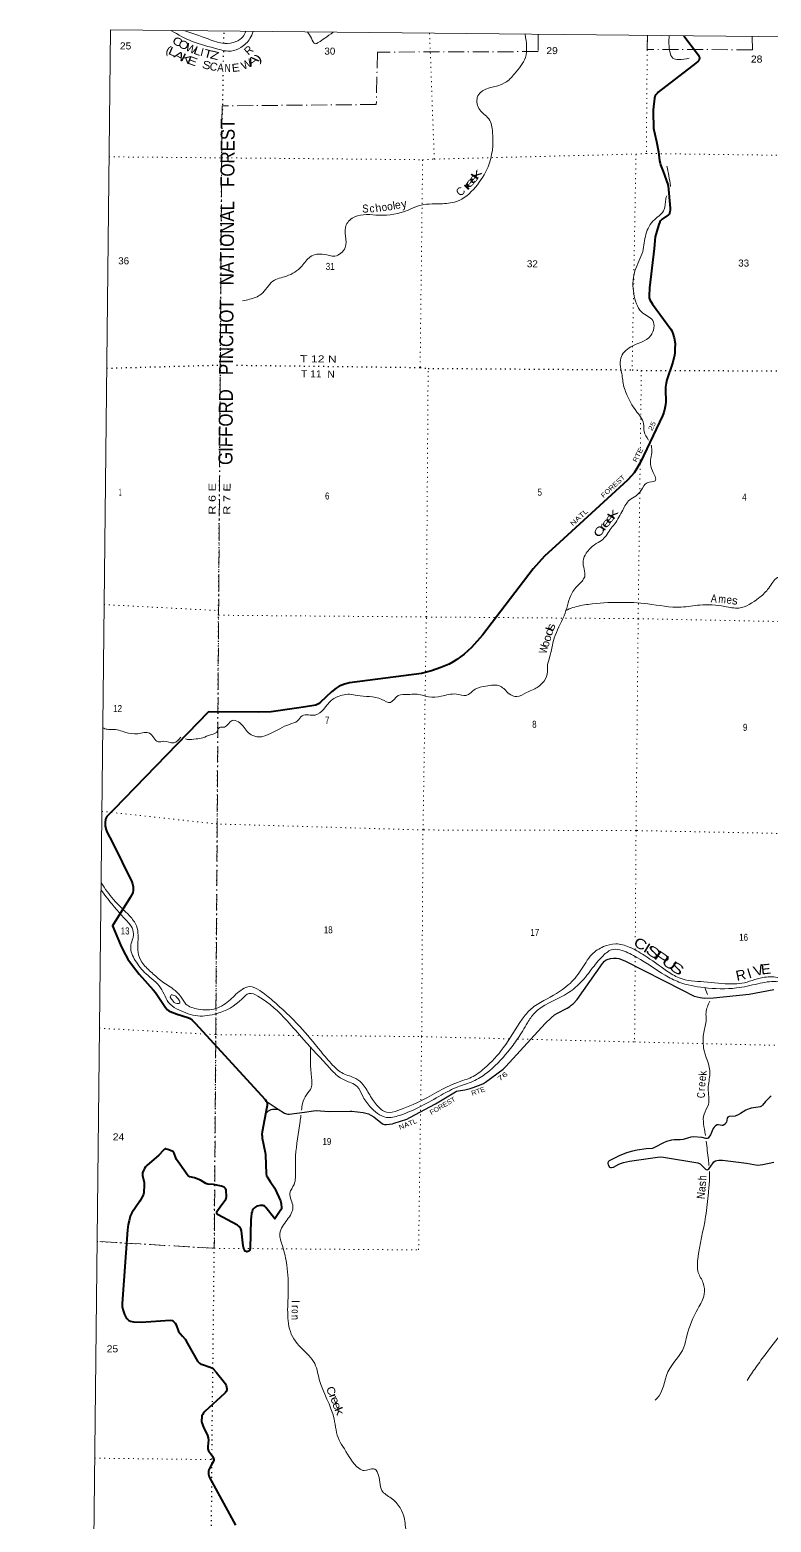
# Model space of a CAD drawing. Header units: feet. Extents: x -254670 to 6, y -549186 to -364975.
# Drawn here: x -254670 to -236141, y -402279 to -364975 of the extents above; entities that cross this region are included whole.
import ezdxf
from ezdxf.enums import TextEntityAlignment as Align

# ---------------------------------------------------------------- set-up
doc = ezdxf.new("R2010")
doc.units = ezdxf.units.FT
doc.header["$LTSCALE"] = 80
doc.linetypes.add('DOT_DASHED', pattern=[7.7, 5, -1.2, 0.3, -1.2])
doc.linetypes.add('DOTTED', pattern=[1.5, 0.3, -1.2])
for name, color, linetype, lineweight in [('26', 7, 'Continuous', 40), ('29', 7, 'Continuous', 25), ('39', 7, 'Continuous', 13), ('4', 7, 'Continuous', 13), ('44', 7, 'DOT_DASHED', 13), ('6', 7, 'DOTTED', 25), ('7', 7, 'DOTTED', 13)]:
    doc.layers.add(name, color=color, linetype=linetype, lineweight=lineweight)
for name, color, linetype in [('27', 7, 'Continuous'), ('30', 7, 'Continuous'), ('41', 7, 'Continuous')]:
    doc.layers.add(name, color=color, linetype=linetype)

msp = doc.modelspace()

# ---------------------------------------------------------------- linework, layer by layer
at = {"layer": '26'}
msp.add_line((-250204.09, -382026.64), (-252572.86, -384464.3), dxfattribs=at)
for points in [[(-238321.38, -365128.37), (-237980.3, -365572.34), (-237962.59, -365600.72), (-237946.21, -365633.97), (-237940.02, -365648.62), (-237937.79, -365659.29), (-237936.05, -365669.46), (-237935.56, -365679.89), (-237936.29, -365693.53), (-237938.53, -365710.16), (-237941.51, -365721.58), (-237943.49, -365728.03), (-237947.46, -365736.47), (-237953.41, -365744.41), (-237957.88, -365749.37), (-237968.04, -365759.04), (-238026.88, -365810.75), (-238961.86, -366535.79), (-238994.07, -366565.82), (-239023.83, -366601.56), (-239039.7, -366624.39), (-239049.62, -366644.24), (-239061.1, -366680.77), (-239092.64, -366977.75), (-239093.76, -367027.9), (-239078.7, -367430.36), (-239072.93, -367471.61), (-239008.28, -367765.36), (-238956.67, -368027.64), (-238931.56, -368250.34), (-238919.51, -368309.77), (-238908.75, -368348.61), (-238840.66, -368512.24), (-238727.8, -368837.95), (-238721.76, -368857.34), (-238718.78, -368877.19), (-238666.17, -369436.16), (-238664.72, -369476.25), (-238671.66, -369525.88), (-238680.59, -369559.63), (-238683.57, -369569.55), (-238690.51, -369584.44), (-238709.44, -369602.25), (-238864.12, -369708.52), (-238897.06, -369737.6), (-238909.75, -369752.2), (-238924.63, -369777.02), (-238959.72, -369863.13), (-239037.29, -370145.21), (-239066.85, -370444.24), (-239181.16, -371421.27), (-239192.96, -371628.14), (-239188.52, -371676.93), (-239172.64, -371726.56), (-239110.15, -371834.69), (-238652.43, -372456.11), (-238626.03, -372499.82), (-238600.24, -372563.35), (-238565.85, -372676.8), (-238542.7, -372819.45), (-238544.75, -372956.64), (-238548.65, -373047.76), (-238556.59, -373109.3), (-238598.9, -373279.35), (-238747.79, -373720.98), (-238767.89, -373803.16), (-238779.27, -373903.36), (-238779.8, -373967.94), (-238773.93, -374275.39), (-238779.8, -374347.12), (-238796.93, -374433.8), (-238823.44, -374541.68), (-238854.75, -374625.77), (-239409.07, -375781.86), (-239495.05, -375940.31), (-239564.78, -376044.44), (-239633.94, -376122.96), (-239731.18, -376230.43), (-241429.95, -377786.14), (-241804.61, -378135.25), (-242090.04, -378447.77), (-243355.98, -380109.77), (-243627.22, -380416.51), (-243810.39, -380579.89), (-243996.9, -380714.89), (-244092.13, -380774.45), (-244187.37, -380830.04), (-244397.68, -380917.39), (-244627.83, -381000.77), (-244878.76, -381061.48), (-246682.5, -381300.46), (-246808.33, -381328.35), (-246937.59, -381382.32), (-247010.7, -381427.62), (-247127.27, -381519.64), (-247405.76, -381782.02), (-247459.1, -381824.67), (-247521.79, -381854.32), (-247782.3, -381901.91), (-248006.39, -381934.04)], [(-248006.39, -381934.04), (-248641.97, -382025.18), (-248952.09, -382033.67), (-250204.09, -382026.64)], [(-252572.86, -384464.3), (-252743.02, -384639.41), (-252761.53, -384668.61), (-252777.41, -384708.31), (-252790.17, -384797.39), (-252789.31, -384841.33), (-252785.34, -384883.02), (-252761.07, -384968.8), (-252741.69, -385021.99), (-252604.27, -385291.74)], [(-252604.27, -385291.74), (-252121.66, -386269.75), (-252103.27, -386323.61), (-252087.94, -386394.82), (-252085.92, -386476.72), (-252099.84, -386551.66), (-252159.76, -386664.37), (-252607.41, -387376.07), (-252403.65, -387843.32)], [(-252403.65, -387843.32), (-252338.79, -387992.07), (-252217.82, -388203.33), (-252105.81, -388366.23), (-251940.81, -388578.24), (-251589.68, -388972.57), (-251531.43, -389040.23), (-251279.59, -389410.39), (-251226.88, -389472.05), (-251193.15, -389497.86), (-251158.74, -389517.11), (-250990.74, -389576.42), (-250718.63, -389665.75), (-250665.38, -389690.43), (-250615.78, -389728.15), (-250535.91, -389801.73), (-248789.22, -391712.91), (-248761.17, -391751.66), (-248744.25, -391786.09), (-248740.33, -391805.26), (-248739.34, -391822.14), (-248741.58, -391860.53), (-248750.34, -391908.3)], [(-248750.34, -391908.3), (-248862.17, -392517.79), (-248867.82, -392585.98), (-248866.83, -392627.67), (-248859.12, -392682.7), (-248787.01, -393035.82), (-248779.03, -393098.69), (-248768.29, -393335.72), (-248763.66, -393564.74), (-248757.14, -393609.34), (-248750.76, -393627.28), (-248740.84, -393645.15), (-248665.34, -393763.78), (-248551.44, -393920.64), (-248534.99, -393953.37), (-248402.56, -394250.68), (-248392.96, -394283.36), (-248386.69, -394319.17), (-248381.24, -394420.92), (-248381.75, -394442.39), (-248386.2, -394456.65), (-248394.14, -394470.55), (-248545.4, -394698.79), (-248774.59, -394409.51), (-248785.5, -394395.61), (-248794.43, -394384.69), (-248805.34, -394375.76), (-248823.22, -394368.1), (-248843.04, -394361.86), (-248860.9, -394359.88), (-248909.51, -394361.86), (-248984.4, -394377.27), (-248998.79, -394383.7), (-249018.63, -394392.64), (-249046.41, -394413.48), (-249073.19, -394437.3), (-249086.09, -394454.18), (-249101.02, -394481.72), (-249113.87, -394511.75), (-249125.77, -394554.44), (-249140.41, -394655.93), (-249142.4, -394715.22)], [(-251443.69, -393105.15), (-251743.04, -393361.53), (-251778.51, -393398.2), (-251806.54, -393438.96), (-251832.33, -393490.57), (-251850.19, -393548.15), (-251854.88, -393613.96), (-251816.46, -393784.4), (-251810.92, -393853.99), (-251820.3, -394038.78), (-251827.37, -394077.24), (-251849.2, -394124.89), (-251924.8, -394252.02), (-252121.3, -394544.03), (-252161.7, -394634.13), (-252189.4, -394747.87), (-252209.32, -394840.6), (-252227.61, -394968.33), (-252363.6, -396809.47), (-252361.1, -396886.48), (-252349.19, -396961.92), (-252302.19, -397086.01), (-252273.79, -397152.51), (-252249.98, -397186.26), (-252231.86, -397203.88), (-252192.45, -397233.91), (-252154.75, -397253.76), (-252078.09, -397270.98), (-251886.98, -397276.42), (-251165.62, -397233.1), (-251111.1, -397241.85), (-251086.3, -397254.76), (-251069.44, -397269.65), (-251036.7, -397306.37), (-251012.73, -397348.43), (-250951.29, -397512.39), (-250913.69, -397566.45), (-250856.75, -397626.67), (-250788.69, -397707.41), (-250725.25, -397811.99), (-250479.69, -398256.69), (-250458.34, -398282.16), (-250432.55, -398302.01), (-250392.87, -398327.82), (-250358.45, -398341.3), (-250164.33, -398403.09), (-250119.06, -398423.12), (-250081.36, -398456.87), (-250011.61, -398528.48), (-249800.94, -398787.59), (-249786.73, -398809.27), (-249762.92, -398866.84), (-249753, -398906.55), (-249749.45, -398945.33), (-249749.03, -398980), (-249760.93, -399015.74), (-249778.79, -399037.58), (-249801.97, -399067.02), (-250295.66, -399515.05), (-250334.22, -399560.07), (-250349.23, -399584.54), (-250367.08, -399624.24), (-250375.02, -399677.85), (-250377.34, -399718.12), (-250377.01, -399751.3), (-250369.07, -399798.95), (-250328.41, -399905.97), (-250233.16, -400111.64), (-250212.45, -400171.42), (-250207.37, -400226.79), (-250210.61, -400292.08), (-250223.24, -400395.54), (-250219.41, -400444.72), (-250203.4, -400492.82), (-250108.07, -400631.68), (-250079.39, -400690.36), (-250072.94, -400708.73), (-250071.46, -400720.14), (-250072.94, -400731.56), (-250082.12, -400754.79), (-250144.63, -400872.28), (-250194.47, -400972.28), (-250201.91, -401000.57), (-250206.38, -401027.87), (-250206.87, -401060.13), (-250204.39, -401079.49), (-250197.94, -401109.76), (-250183.79, -401145), (-250127.4, -401254.58), (-249529.37, -402352.98)], [(-249142.4, -394715.22), (-249166.67, -395439.53), (-249169.92, -395467.19), (-249178.85, -395489.03), (-249185.79, -395498.95), (-249197.69, -395508.88), (-249222.38, -395514.93), (-249246.3, -395517.81), (-249264.16, -395514.83), (-249284.99, -395505.9), (-249292.93, -395500.94), (-249300.42, -395489.4), (-249320.71, -395441.38), (-249336.57, -395374.15), (-249378.06, -394997.45), (-249385.19, -394972.85), (-249397.1, -394948.03), (-249418.92, -394917.26), (-249440.75, -394886.49), (-249459.59, -394868.62), (-249476.46, -394858.69), (-249623.74, -394781.94), (-249960.55, -394596.95), (-249977.2, -394584.49), (-249988.11, -394572.58), (-249994.06, -394560.66), (-249998.03, -394549.74), (-250000.01, -394536.34), (-249999.02, -394523.44), (-249995.2, -394509.88), (-249916.59, -394392.67), (-249773.83, -394204.3), (-249765.89, -394188.42), (-249761.72, -394176.32), (-249757.95, -394150.7), (-249761.42, -393980.46), (-249767.38, -393955.64), (-249775.81, -393942.24), (-249801.11, -393916.93), (-249816.98, -393904.02), (-249836.82, -393893.1), (-249877.09, -393878.71), (-250075.67, -393840.96), (-250220.74, -393826.59), (-250246.41, -393821.81), (-250267.37, -393813.69), (-250407.83, -393732.45), (-250555.74, -393675.51), (-250671.13, -393643.94), (-250696.93, -393633.02), (-250718.75, -393613.17), (-250817.74, -393471.77), (-250921.87, -393331.17), (-251002.25, -393213.12), (-251022.82, -393169.94), (-251062.5, -393052.81), (-251071.43, -393035.93), (-251083.34, -393022.68), (-251112.1, -393007.14), (-251217.26, -392965.45), (-251258.92, -392953.54), (-251270.83, -392950.56), (-251289.35, -392950.62), (-251305.55, -392960.49), (-251313.49, -392967.44), (-251329.36, -392981.34), (-251443.69, -393105.15)]]:
    msp.add_lwpolyline(points, dxfattribs=at)
at = {"layer": '29'}
for points in [[(-248761.17, -391751.66), (-248464.99, -391953.61), (-248301.18, -392053.57), (-248257.68, -392075.99), (-248223.02, -392082.75), (-248187.81, -392082.59), (-247804.86, -392033.6), (-247576.17, -391992.89), (-247509.78, -391989), (-247185.48, -392010.88), (-246667.29, -392003.44), (-246618.8, -392005.59), (-246339.72, -392041.7), (-246306.76, -392046.98), (-246275.79, -392053.57), (-246238.88, -392060.17), (-246201.97, -392076), (-246149.24, -392105.02), (-246074.61, -392150.34), (-245852.65, -392320.01), (-245830.24, -392330.56), (-245807.34, -392337.91), (-245781.47, -392342.44), (-245753.79, -392342.44), (-245603.38, -392318.29), (-245563.97, -392306.82), (-245250.24, -392205.26), (-245169.52, -392167.1), (-244526.99, -391821.96), (-244030.29, -391519.19), (-244001.93, -391506.19), (-243954.47, -391493), (-243801.67, -391469.79), (-243661.84, -391434.97), (-243587.04, -391412.21), (-243390.29, -391340), (-243329.66, -391313.62), (-243278.55, -391283.59), (-242841.99, -390958.05), (-242769.43, -390891.53), (-241785.71, -389810.08), (-241641.06, -389675.41), (-241552.59, -389600.39), (-241500.01, -389561.97), (-241239.01, -389430.07), (-241172.23, -389388.44), (-241136.19, -389358.85), (-241086.1, -389319.28), (-240990.1, -389216.22), (-240359.09, -388315.75), (-240309.7, -388256.16), (-240267.52, -388224.5), (-240241.15, -388211.31), (-240153.45, -388187.91), (-240077.7, -388177.02), (-240009.15, -388177.02), (-239948.52, -388187.57), (-239795.45, -388246.27), (-238361.16, -388982.85), (-238066.15, -389126.69), (-237918.33, -389162.49), (-237797.24, -389179.45), (-237581.75, -389172.5), (-236689.03, -389076.86), (-236078.36, -388965.85)], [(-236140.23, -391631.68), (-236168.45, -391648.59), (-236283.21, -391767.49), (-236359.11, -391858.56), (-236381.55, -391881.02), (-236412.25, -391896.24), (-236462.37, -391907.98), (-236638.66, -391933.64), (-236689.1, -391943.92), (-236774.54, -391984.13), (-236904.81, -392062.76), (-236980.94, -392103.4), (-237005.63, -392116.88), (-237038.9, -392127.31), (-237188.59, -392137.1), (-237222.82, -392155.2), (-237242.46, -392184.27), (-237258.99, -392277.03), (-237271.65, -392298.83), (-237294.09, -392330.28), (-237332.26, -392357.23), (-237352.46, -392363.97), (-237369.23, -392363.91), (-237467.73, -392344.7), (-237493.89, -392346), (-237529.81, -392372.96), (-237563.48, -392404.4), (-237588.2, -392441.49), (-237659.11, -392592.97), (-237695.93, -392651.49), (-237716.13, -392676.2), (-237741.25, -392688.21), (-237772.25, -392687.43), (-237865.83, -392660.67), (-238092.14, -392647), (-238152.04, -392653.27), (-238338.48, -392713.19), (-238412.04, -392721.12), (-238562.44, -392721.12), (-238631.11, -392729.76), (-238757.75, -392761.56), (-238833.74, -392793.5), (-239058.56, -392916.55), (-239089.99, -392930.03), (-239114.19, -392934.48), (-239261.61, -392948.76), (-239491.99, -392982.11), (-239609.68, -393006.4), (-239757.84, -393049.07), (-239939.77, -393121.1), (-240191.75, -393246.39), (-240210.19, -393264.72), (-240223.66, -393293.92), (-240225.9, -393314.13), (-240217.5, -393346.3), (-240181, -393401.74), (-240158.56, -393412.97), (-240131.87, -393415.47), (-240084.47, -393403.98), (-239945.03, -393329.49), (-239884.68, -393305.15), (-239830.8, -393289.42), (-239681.76, -393256.45), (-239277.53, -393195.11), (-238983.37, -393152.4), (-238897.75, -393149.51), (-238835.2, -393154.65), (-237972.04, -393300.66), (-237918.51, -393325.49), (-237785.72, -393453.41), (-237765.52, -393466.89), (-237743.31, -393469.87), (-237720.62, -393464.64), (-237698.17, -393446.67), (-237661.71, -393408.71), (-237572.46, -393275.95), (-237534.16, -393245.87), (-237500.62, -393235.52), (-237451.23, -393231.03), (-237358.52, -393231.92), (-236754.78, -393307.23), (-236480.32, -393352.33), (-236414.67, -393349.35), (-236352.37, -393338.85), (-236070.83, -393281.27)], [(-248780.84, -392074.55), (-248701.91, -392000.81), (-248668.95, -391977.07), (-248638.58, -391965.58), (-248603.04, -391957.28), (-248560.86, -391953.33), (-248464.99, -391953.61)]]:
    msp.add_lwpolyline(points, dxfattribs=at)
at = {"layer": '39'}
msp.add_line((-237802.8, -388917.4), (-237730.99, -389088.07), dxfattribs=at)
for points in [[(-251131.89, -364995.9), (-250615.25, -365262.48), (-249970.47, -365455.7), (-249640.51, -365506.28), (-249397.66, -365413.94), (-249169.51, -365193.27), (-249086.88, -365015.91)], [(-250824.63, -364993.41), (-250213.53, -365201.4), (-249797.63, -365316.75), (-249516.98, -365268.78), (-249348.39, -365149.84), (-249270.58, -365010.47)], [(-242291.23, -365087.06), (-242285.23, -365665.76), (-242552.46, -366071.75), (-242788.26, -366295.13), (-243473.57, -366627.52), (-243450.8, -366937.87), (-243199.39, -367201.83), (-243102.4, -367533.57), (-243218.43, -368399.05), (-243531.78, -368904.88), (-244009.95, -369267), (-244404.09, -369322.62), (-244957.46, -369375.49), (-245215.36, -369479.75), (-245941.44, -369608.15), (-246549.02, -369648.02), (-246762.26, -369849.65), (-246779.31, -370131.13), (-246788.4, -370418.79), (-247050.22, -370631.66), (-247315.57, -370586.84), (-247659.4, -370647.35), (-247873.2, -370881.17), (-248258.68, -371132.17), (-248593.59, -371259.25), (-248889.64, -371584.24), (-249180.18, -371710.07), (-249352.25, -371749.38)], [(-247734.14, -365028.91), (-247634.06, -365185.66), (-247533.45, -365321.92), (-247460.73, -365292.38), (-247300.74, -365183.44), (-247086.27, -365036.32)], [(-238691.38, -365124.66), (-238671.76, -365528.63), (-238595.84, -365682.9), (-238465.43, -365719.36), (-238186.6, -365685.91)], [(-238748.12, -368379.3), (-238660.12, -368877.95), (-238659.14, -368886.89)], [(-238751.77, -369125.21), (-238776.78, -369206.02), (-238811.58, -369465.06), (-239060.04, -369720.43), (-239272.14, -370087.12), (-239352.28, -370516.46), (-239548.33, -371002.17), (-239596.15, -371313.31), (-239506.27, -371820.04), (-239382.89, -372027.46), (-239098.34, -372241.67), (-239151.32, -372617.14), (-239652.26, -372898.35), (-239899.19, -373181.92), (-239866.56, -373619.23), (-239847.01, -373768.51), (-239748, -374100.29), (-239527, -374488.52), (-239329.19, -374819.99), (-239316.5, -375015.44), (-239205.72, -375228.72)], [(-239141.89, -375353.61), (-239127.86, -375409.14), (-239156.43, -375772.95), (-239106.01, -376001.25), (-239039.75, -376245.92), (-239242.23, -376294.77), (-239386.69, -376483.49), (-239518.13, -376620.11), (-239675.21, -376724.08), (-239851.1, -376980.69), (-239944.88, -377154.19), (-240054.86, -377331.42), (-240166.11, -377466.38), (-240265.58, -377619.64), (-240384.61, -377738.36), (-240553.86, -377846.15), (-240761.19, -378055.93), (-240843.33, -378255.78), (-240801.79, -378644.95), (-240966.79, -378855.45), (-241150.85, -379117.96), (-241231.77, -379362.12), (-241316.99, -379622.31), (-241562.77, -380183.65), (-241678.05, -380662.7), (-241727.74, -380851.04), (-241735.88, -381084.37), (-241854.62, -381301.71), (-242081.3, -381464.87), (-242254, -381540.39), (-242501.75, -381640.79), (-242690.01, -381569.12), (-242910.52, -381382.18), (-243271.35, -381377.99), (-243540.95, -381459.9), (-243761.36, -381611.08), (-244008.82, -381580.66), (-244388.82, -381634.51), (-244705.56, -381645.17), (-245029.01, -381579.23), (-245220.7, -381588.01), (-245465.16, -381616.01), (-245659.69, -381785.75), (-245868.14, -381715.75), (-246489.37, -381614.5), (-246678.31, -381581.06), (-246862.22, -381606.07), (-247132.64, -381734.26), (-247540.36, -382103.62), (-247863.29, -382122.22), (-247980.41, -382247.01), (-248181.58, -382336.13), (-249097.88, -382618.26), (-249237.16, -382513.22), (-249458.73, -382271.91), (-249611.43, -382241.11), (-249805.81, -382402.8), (-249931.06, -382416.75), (-250007.76, -382536.2), (-250153.98, -382596.07), (-250344.87, -382673.3), (-250516.69, -382698.52), (-250728.61, -382710.98), (-250778.84, -382700.52)], [(-230702.63, -377160.13), (-231378.35, -377291.41), (-231765.14, -377272.69), (-232223.39, -377190.34), (-232483.19, -377288.52), (-232860.79, -377549.72), (-233413.29, -378011.19), (-233900.64, -378208.1), (-234353.17, -378258.69), (-234805.26, -378170.41), (-235095.66, -378288.19), (-235373.32, -378484.68), (-235683.55, -378584.01), (-236014.04, -378689.02), (-236228.62, -378967.11), (-236452.07, -379176.62), (-236946.43, -379427.75), (-237300.58, -379387.45), (-237925.03, -379354.57), (-238389.65, -379404.95), (-239226.97, -379324.14), (-239927.95, -379285.92), (-240711.14, -379336.86), (-241097.68, -379418.77), (-241274.31, -379488.19)], [(-252886.3, -386301.3), (-252576.83, -386716.54), (-252174.28, -387128.33), (-252005.66, -387372.04), (-251963.98, -387612.79), (-251964.56, -388031.55), (-251870.62, -388284.71), (-251645.49, -388520.84), (-251393.99, -388741.14), (-251085.98, -388953.85), (-250906.53, -389129.52), (-250767.64, -389326.93), (-250462.73, -389455.46), (-250019.17, -389438.78), (-249666.13, -389223.05), (-249356.87, -388956.9), (-249176.77, -388890.14), (-248921.93, -388990.24), (-248602.24, -389241.11), (-247922.15, -389887.41), (-247398.96, -390508.48), (-247102.46, -390851.34), (-246840.77, -391061.7), (-246525.77, -391188.3), (-246340.06, -391343.99), (-246153.86, -391637.93), (-245941.26, -391914.03), (-245753.1, -392029.66), (-245470.51, -391989.72), (-244494.11, -391534.26), (-243981.5, -391285.68), (-243633.46, -391158.07), (-243308.54, -390934.12), (-242837.36, -390422.75), (-242363.89, -389703.02), (-242143.45, -389450.22), (-241822.74, -389242.27), (-241211.81, -388850.17), (-240895.4, -388483.89), (-240625.01, -388087.21), (-240328.63, -387893.1), (-240027.6, -387825.24), (-239689.87, -387901.93), (-239313.28, -388109.15), (-238753.23, -388494.07), (-238438.82, -388674.77), (-237821.21, -388773.61), (-237118.43, -388825.01), (-236876.39, -388806.8), (-236352.88, -388666.5), (-235984.04, -388663.27), (-235594.76, -388816.49), (-235344.9, -389002.71), (-235206.31, -389228.17), (-235081.17, -389393.41), (-234849.84, -389433.23), (-234625.48, -389372.81), (-234414.61, -389073.86), (-234123.02, -388583.17), (-233958.05, -388426.13), (-233491.74, -388173.19), (-233338.18, -387953.95), (-233227.8, -387447.87), (-233128.56, -387037.88), (-232937.67, -386722.75), (-232655.04, -386496.47), (-232294.8, -386358.94), (-231814.05, -386258.38), (-231291.2, -386178.18), (-230541.11, -385959.45), (-230175.35, -385870.04), (-229383.76, -385725.76), (-228672.54, -385743.15), (-228134.56, -385753.23), (-227897.33, -385622.79), (-227388.09, -385131.74), (-227133.31, -384871.19), (-226288.12, -384252.45), (-225495.52, -383651.34), (-224737.33, -383063.99), (-224316.66, -382746.59), (-223726.1, -382556.71), (-223314.63, -382525.75), (-222951.13, -382640.71), (-222572.83, -382875.99), (-222267.9, -383002.52), (-221758.68, -383062.47), (-221515.82, -383152.46), (-221355.87, -383267.88), (-221249.92, -383395.47)], [(-252273.98, -382535.47), (-252621.48, -382461.07), (-252736.37, -382459.09), (-252849.25, -382424.17)], [(-250895.52, -382657.87), (-251072.9, -382797.65), (-251322.23, -382759.14), (-251463.61, -382772.81), (-251675.56, -382557.84), (-251974.19, -382570.82), (-252273.98, -382535.47)], [(-221275.42, -385772.43), (-221460.39, -385437.02), (-221471.85, -385014.17), (-221489.58, -384611.3), (-221545.26, -384360.43), (-221472.32, -384142.58), (-221358.82, -383901), (-221354.06, -383652.59), (-221417.87, -383407.66), (-221583.89, -383294.21), (-222074.48, -383190.32), (-222514.12, -383034.72), (-223009.17, -382786.53), (-223392.67, -382657.4), (-223747.71, -382688.78), (-224174.65, -382843.84), (-224580.84, -383127.29), (-225726.9, -383982.19), (-226206.86, -384377.29), (-226845.85, -384755.15), (-227095.79, -384941.6), (-227341.34, -385278.36), (-227785.28, -385695.76), (-228048.73, -385828.02), (-228353.66, -385883.82), (-228954.02, -385865.25), (-230053.46, -385965.14), (-230554.57, -386083.57), (-231215.71, -386276.93), (-231496.14, -386304.87), (-231931.97, -386351.66), (-232466.06, -386537.97), (-232788.81, -386747.91), (-232965.16, -387023.08), (-233045.95, -387405.16), (-233100.46, -387779.43), (-233265.32, -388108.78), (-233456.97, -388309.7), (-233736.61, -388447.84), (-234010.68, -388630.1), (-234170.96, -388909.4), (-234376.36, -389260.49), (-234573.97, -389453.35), (-234911.78, -389567), (-235158.43, -389454.94), (-235384.58, -389128.64), (-235631.92, -388896.35), (-236015.42, -388767.23), (-236471.46, -388819.88), (-237010.72, -388926), (-237816.73, -388915.9), (-238448.01, -388776.89), (-238790.74, -388605.99), (-239495.24, -388161.87), (-239864.17, -387990.78), (-240093.61, -387963), (-240343.22, -388119.4), (-240637.24, -388465.81), (-240945.61, -388834.15), (-241305.27, -389101.92), (-242055.94, -389555.07), (-242231.89, -389794.18), (-242474.07, -390191.07), (-242719.53, -390519.81), (-243255.43, -391052.74), (-243590.23, -391258.58), (-243976.69, -391397.92), (-244386.04, -391603.2), (-245429.52, -392110.25), (-245758.56, -392159.85), (-246168.71, -391888.27), (-246359.16, -391614.33), (-246487.67, -391388.96), (-246641.84, -391297.63), (-246912.52, -391171.36), (-247175.85, -390926.93), (-247827, -390214.72), (-248239.04, -389748.77), (-248971.84, -389130.12), (-249190.76, -389062.34), (-249365.57, -389197.27), (-250000.44, -389567.15), (-250472.64, -389623.69), (-250942.57, -389473.87), (-251164.71, -389331.94), (-251402.02, -388921.4), (-251762.99, -388576.05), (-252035.33, -388235.38), (-252148.41, -387889.9), (-252080.44, -387573.84), (-252134.7, -387377.08)], [(-252134.7, -387377.08), (-252616.38, -386830.45), (-252898.13, -386467.93)], [(-251135.93, -389097.73), (-251039.45, -389120.5), (-250965.75, -389199.2), (-250920.44, -389293.71), (-250991.21, -389315.22), (-251113.16, -389226.14), (-251158.47, -389131.62), (-251135.8, -389097.76)], [(-237671.53, -389254.47), (-237769.55, -389541.46), (-237766.62, -389718.63), (-237822.64, -390037.69), (-237829.33, -390417.97), (-237673.39, -391066.72), (-237716.15, -391434.31), (-237711.1, -391834.92), (-237818.25, -392080.64), (-237788.7, -392578.29), (-237784.29, -392615.78)], [(-247659.18, -390399.81), (-247629.18, -391163.23), (-247635.69, -391418.73), (-247753.69, -391593.82), (-247854.3, -391811.48), (-247876.9, -391979.31)], [(-247893.66, -392106.37), (-247914.74, -392267.32), (-248026.61, -393124.81), (-248031.1, -393495.07), (-248067.36, -393836.61), (-248168, -394056.27), (-248095.44, -394401.69), (-248238.17, -394721.27), (-248421.63, -395064.29), (-248356.46, -395371.34), (-248246.07, -395858.3), (-248211.5, -396529.12), (-248223.75, -397110.58), (-248106, -397637.91), (-247744.55, -398064.78), (-247576.69, -398264.91), (-247435.32, -398710.13), (-247065.6, -399698.69), (-246941.8, -400226.13), (-246808.53, -400443.78), (-246444.14, -400933.09), (-246314.08, -400989.67), (-246079.38, -400943.38), (-245921.92, -401276.17), (-245871.22, -401488.38), (-245638.68, -401679.56), (-245303.18, -402206.61), (-245278.36, -402400.26), (-245285.09, -402667.83), (-245462.92, -402690.94), (-245672.22, -402669.22), (-245665.23, -402844.45), (-245493.83, -403187.54), (-245386.2, -403487.27), (-245416.34, -403939.61), (-245477.16, -404302.86), (-245472.47, -404608.87), (-245542.88, -405287.95), (-245583.17, -405744.13), (-245594.52, -405931.12), (-245496.19, -406415.86), (-245661.44, -406869.9)], [(-237767.09, -392753.14), (-237709.29, -393221.7), (-237694.84, -393359.74)], [(-237684.76, -393514.38), (-237683.06, -393679.03), (-237709.59, -394040.86), (-237778.55, -394637.44), (-237974.69, -395700.8), (-237962.46, -396037.13), (-237840.04, -396298.87), (-237814.76, -396581.08), (-237972.34, -396942.67), (-238248.42, -397622.24), (-238319.93, -397904.8), (-238719.95, -398523.87), (-238997.83, -399191.33), (-239042.92, -399232.82)], [(-229197.66, -396798.71), (-229306.34, -396811.91), (-229426.28, -396753.49), (-229636.19, -396536.53), (-229989.38, -396441.9), (-230599.33, -396387.14), (-230905.31, -396589.18), (-231261.06, -396754.14), (-231746.89, -396749.82), (-232983.27, -396774.85), (-233941.26, -396790.58), (-235280.58, -396936.62), (-235468.71, -397086.35), (-235801.92, -397461.02), (-236264.08, -398058.89), (-236524.31, -398410.67), (-236743.73, -398734.96)]]:
    msp.add_spline(points, degree=3, dxfattribs=at)
at = {"layer": '4'}
msp.add_lwpolyline([(-252658.03, -364975.08), (-221076.82, -365300.9), (-189495.2, -365583.27), (-157913.21, -365822.21), (-126330.93, -366017.71), (-94748.41, -366181.36), (-63165.71, -366278.36), (-31582.88, -366343.53), (0, -366365.25), (0, -549186.32), (-31834.36, -549164.42), (-63668.65, -549098.74), (-95502.83, -548989.26), (-127336.83, -548836.01), (-159170.57, -548638.96), (-191004.03, -548398.11), (-222837.12, -548113.49), (-254669.8, -547785.08)], close=True, dxfattribs=at)
msp.add_lwpolyline([(-252658.03, -364975.08), (-221076.82, -365300.9), (-189495.2, -365583.27), (-157913.21, -365822.21), (-126330.93, -366017.71), (-94748.41, -366181.36), (-63165.71, -366278.36), (-31582.88, -366343.53), (0, -366365.25), (0, -549186.32), (-31834.36, -549164.42), (-63668.65, -549098.74), (-95502.83, -548989.26), (-127336.83, -548836.01), (-159170.57, -548638.96), (-191004.03, -548398.11), (-222837.12, -548113.49), (-254669.8, -547785.08)], close=True, dxfattribs=at)
at = {"layer": '44'}
for points in [[(-241962.93, -365090.28), (-241966.62, -365518.76), (-245982.31, -365531), (-246010.07, -366841.31), (-249865.12, -366874.53), (-250060.23, -395433.52), (-252991.33, -395262.25)], [(-236616.38, -365146), (-236609.81, -365472.34), (-239239.55, -365467.26), (-239235.85, -365118.86)]]:
    msp.add_lwpolyline(points, dxfattribs=at)
at = {"layer": '6'}
for p, q in [((-249820.3, -365312.39), (-249814.67, -365006.19)), ((-249828.71, -365770.38), (-249823.6, -365492.37))]:
    msp.add_line(p, q, dxfattribs=at)
for points in [[(-250279.62, -410730.56), (-250145.09, -405970.9), (-250119.9, -400714.91), (-250060.23, -395433.52), (-250017.28, -390086.09), (-249983.95, -384830.41), (-249951.72, -379608.08), (-249951.72, -379491.36), (-249926.16, -376263.25), (-249906.16, -373355.28), (-249872.84, -368171.85), (-249834.68, -366095.17)], [(-252751.1, -373432.25), (-249906.16, -373353.05), (-249869.29, -373353.51)], [(-249500.59, -373358.14), (-244915.63, -373415.69), (-244714.39, -373437.26), (-239615.99, -373472.59), (-239386.46, -373490.63), (-234404.82, -373500.26), (-234168.42, -373487.76), (-229027.62, -373519.79), (-228791.8, -373523.85), (-223753.54, -373540.03), (-223507.67, -373546.27), (-221156.46, -373571.95)]]:
    msp.add_lwpolyline(points, dxfattribs=at)
at = {"layer": '7'}
for p, q in [((-244678.1, -365061.51), (-244561.89, -368206.88)), ((-239235.85, -365118.86), (-239260.79, -368066.57)), ((-239519.11, -368080.24), (-239615.99, -373472.59)), ((-244852.49, -368222.01), (-244915.63, -373415.69)), ((-239386.46, -373490.63), (-239411.55, -375463.29)), ((-252816.13, -379342.35), (-249951.72, -379491.36)), ((-239538.58, -387939.75), (-239538.84, -387977.53)), ((-239539.95, -388137.64), (-239554.72, -390275.59)), ((-253050.96, -400680.18), (-250119.9, -400714.91))]:
    msp.add_line(p, q, dxfattribs=at)
for points in [[(-252692.97, -368149.65), (-249872.84, -368174.07), (-244852.49, -368222.01), (-244561.89, -368206.88), (-239519.11, -368080.24), (-239260.79, -368066.57), (-234251.64, -368132.57), (-234063.87, -368117.68), (-234051.45, -367870.34), (-228986.19, -367955.42), (-228850.89, -367943.65), (-223679.93, -367980.23), (-221103.07, -368026.24)], [(-244899.69, -391725.89), (-244877.21, -390141.81), (-244842.78, -384975.82), (-244759.2, -379651.68), (-244714.39, -373437.26)], [(-239414.71, -375712.37), (-239465.35, -379694.4), (-239518.21, -384990.89), (-239536.67, -387664.03)], [(-249951.72, -379608.08), (-244759.2, -379651.68), (-239465.35, -379694.4), (-234180.7, -379801.36), (-228860.19, -379818.37), (-223578.41, -379858.87), (-222765.48, -379863.6)], [(-227391.03, -385129.29), (-228911.17, -385122.95), (-234193.21, -385096.54), (-239518.21, -384990.89), (-244842.78, -384975.82), (-249986.17, -384825.97), (-252873, -384510.22)], [(-252932.67, -389931.67), (-250015.06, -390092.76), (-247916.24, -390112.8)], [(-247728.48, -390114.59), (-244877.21, -390141.81), (-242686.23, -390196.88)], [(-242477.42, -390202.13), (-239554.72, -390275.59), (-234238.14, -390401.22), (-228947.87, -390417.71), (-223695.89, -390433.54), (-221319.02, -390453.91)], [(-252991.33, -395262.25), (-250060.23, -395433.52), (-244952.88, -395474.14), (-244901.65, -391863.76)]]:
    msp.add_lwpolyline(points, dxfattribs=at)

# ---------------------------------------------------------------- texts
at = {"layer": '27'}
for s, rotation, width, p in [('25', 64.383, 1.3, (-239115.57, -375009.52)), ('RTE', 63.014, 1.15, (-239502.99, -375795.46)), ('FOREST', 42.483, 1.15, (-240330.79, -376683.01)), ('NATL', 42.483, 1.3, (-241098.57, -377386.12))]:
    msp.add_text(s, height=120, rotation=rotation, dxfattribs=dict(at, width=width)).set_placement(p)
at = {"layer": '30'}
for s, rotation, width, p in [('76', 36.712, 1.5, (-242924.79, -391262.7)), ('FOREST', 30.243, 1.1, (-244635.02, -392101.36)), ('RTE', 18.983, 1.1, (-243612, -391619.65)), ('NATL', 22.227, 1.15, (-245417.97, -392472.83))]:
    msp.add_text(s, height=120, rotation=rotation, dxfattribs=dict(at, width=width)).set_placement(p)
at = {"layer": '41'}
for s, height, rotation, width, p in [('C', 200, 332.707, 1.25, (-251022.04, -365359.29)), ('(', 200, 336.788, 1.1, (-251244.76, -365564.28)), ('L', 200, 336.788, 1.35, (-251137.48, -365610.29)), ('A', 200, 331.181, 1.4, (-250982.46, -365710.06)), ('O', 200, 332.707, 1.2, (-250871.21, -365438.33)), ('K', 200, 333.437, 1.4, (-250804.74, -365782.88)), ('W', 200, 334.947, 1.05, (-250677.9, -365535.04)), ('L', 200, 340.146, 1.25, (-250508.83, -365596.05)), ('T', 200, 345.281, 1.3, (-250237.77, -365670.86)), ('Z', 200, 346.595, 1.35, (-250073.69, -365708.67)), ('E', 200, 339.673, 1.4, (-250641.13, -365847.54)), ('S', 200, 345.274, 1.2, (-250276.75, -365951.65)), ('A', 200, 354.649, 0.9, (-249911.29, -366017.96)), ('N', 200, 358.836, 0.8, (-249726.65, -366028.29)), ('E', 200, 6.881, 1.1, (-249512.81, -366018.8)), ('W', 200, 25.188, 1.05, (-249214.52, -365923.4)), ('A', 200, 35.016, 1.6, (-249038.39, -365827.08)), (')', 200, 35.016, 1.5, (-248904.14, -365757.44)), ('k', 200, 55.18, 1.85, (-243427.64, -368645.46)), ('r', 200, 44.688, 2.25, (-243673.24, -368939.9)), ('e', 200, 47.758, 1.9, (-243595.55, -368850.54)), ('e', 200, 50.329, 1.8, (-243505.49, -368748.31)), ('e', 200, 9.974, 0.95, (-245457.82, -369446.3)), ('y', 200, 12.145, 1.05, (-245301.54, -369418.07)), ('S', 200, 0.682, 0.9, (-246281.97, -369542.44)), ('c', 200, 2.192, 0.9, (-246114.2, -369537.96)), ('o', 200, 8.67, 0.9, (-245795.4, -369503.6)), ('o', 200, 9.974, 0.95, (-245655.32, -369483)), ('e', 200, 54.04, 1.7, (-240101.57, -377243.62)), ('k', 200, 58.317, 1.75, (-240017.66, -377135.2)), ('C', 200, 55.351, 1.45, (-240359.47, -377571.14)), ('r', 200, 58.112, 1.7, (-240271.17, -377454.56)), ('e', 200, 52.872, 1.7, (-240188.4, -377354.43)), ('A', 200, 356.274, 0.85, (-237578.06, -379288.43)), ('m', 200, 355.274, 0.85, (-237372.28, -379302.6)), ('e', 200, 353.008, 0.9, (-237198.76, -379319.33)), ('s', 200, 351.854, 1.1, (-237061.51, -379338.76)), ('o', 200, 75.139, 1.05, (-241646.39, -380205.42)), ('d', 200, 71.139, 1.35, (-241602.1, -380049.57)), ('s', 200, 75.392, 1.25, (-241553.09, -379923.85)), ('W', 200, 76.8, 0.85, (-241734.65, -380479.92)), ('C', 250, 331.663, 1.3, (-239466.97, -387932.73)), ('I', 250, 328.305, 1.3, (-239308.29, -388030.39)), ('S', 250, 325.569, 1.65, (-239158.51, -388129.09)), ('P', 250, 325.569, 1.7, (-238944.59, -388277.01)), ('U', 250, 325.43, 1.5, (-238753.69, -388408.75)), ('S', 250, 326.641, 1.6, (-238565.47, -388535.58)), ('V', 250, 16.603, 1.1, (-236421.9, -388602.62)), ('E', 250, 6.036, 1.1, (-236260.95, -388577.09)), ('R', 250, 12.039, 1.05, (-236871.95, -388723.67)), ('k', 200, 91.464, 0.9, (-237752.28, -391053.86)), ('e', 200, 83.108, 0.85, (-237788.89, -391342.48)), ('e', 200, 81.542, 0.9, (-237773.42, -391197.78)), ('C', 200, 88.643, 0.75, (-237795.53, -391606.81)), ('h', 200, 86.929, 0.85, (-237762.99, -393675.52)), ('a', 200, 84.686, 0.95, (-237782.69, -393962.99)), ('N', 200, 83.768, 0.9, (-237799.13, -394123.82)), ('n', 200, 270.925, 0.85, (-248132.9, -397162.02)), ('o', 200, 269.788, 0.7, (-248127.48, -397011.02)), ('C', 200, 290.438, 1.1, (-247232.38, -399028.62)), ('r', 200, 290.438, 1.35, (-247177.38, -399159.17)), ('e', 200, 290.438, 1.2, (-247130.64, -399264.59)), ('e', 200, 290.438, 1.2, (-247084.45, -399399.67)), ('k', 200, 292.557, 1.45, (-247026.05, -399540.42))]:
    msp.add_text(s, height=height, rotation=rotation, dxfattribs=dict(at, width=width)).set_placement(p, align=Align.CENTER)
for s, height, rotation, p in [('I', 200, 345.281, (-250389.06, -365630.19)), ('R', 200, 42.064, (-249134.8, -365558.83)), ('C', 200, 347.456, (-250098.31, -365991.48)), ('C', 200, 42.885, (-243838.84, -369085.95)), ('l', 200, 9.974, (-245551.4, -369464.71)), ('h', 200, 8.67, (-245945.82, -369522.47)), ('o', 200, 76.8, (-241688.18, -380344.16)), ('I', 250, 17.21, (-236651.71, -388676.75)), ('r', 200, 89.452, (-237791.85, -391462.02)), ('s', 200, 86.929, (-237770.88, -393822.55)), ('I', 200, 271.363, (-248128.13, -396764.49)), ('r', 200, 270.363, (-248127.19, -396895.18))]:
    msp.add_text(s, height=height, rotation=rotation, dxfattribs=at).set_placement(p, align=Align.CENTER)
at = {"layer": '44', "width": 0.9}
msp.add_text('GIFFORD   PINCHOT   NATIONAL   FOREST', height=350, rotation=89.609, dxfattribs=at).set_placement((-249606.51, -375853.72))
at = {"layer": '6'}
for s, rotation, width, p in [('T 12 N', 359.281, 1.3, (-247914.77, -373281.29)), ('T 11  N', 359.281, 1.1, (-247892.83, -373657.27)), ('R 6 E', 89.609, 1.35, (-250029.62, -377094.07)), ('R 7 E', 89.609, 1.35, (-249659.19, -377096.52))]:
    msp.add_text(s, height=175, rotation=rotation, dxfattribs=dict(at, width=width)).set_placement(p)
at = {"layer": '7'}
for s, width, p in [('25', 1.1, (-252420.04, -365464.53)), ('30', 1.05, (-247308.27, -365594.36)), ('29', 1.1, (-241760.49, -365582.09)), ('28', 1.1, (-236647.02, -365792.78)), ('36', 1.05, (-252461.7, -370836.45)), ('31', 0.85, (-247273.83, -370975.34)), ('32', 1.05, (-242245.86, -370910.65)), ('33', 1.05, (-236964.85, -370891.94)), ('1', 0.4, (-252443.81, -376615.83)), ('6', 0.85, (-247292.28, -376714.66)), ('5', 0.85, (-241980.8, -376619.72)), ('4', 0.85, (-236866.19, -376745.41)), ('12', 0.85, (-252586.82, -382025.81)), ('7', 0.85, (-247292.25, -382318.28)), ('8', 0.85, (-242114.66, -382422.36)), ('9', 0.85, (-236845.08, -382498.37)), ('13', 0.85, (-252398.99, -387587.81)), ('18', 0.85, (-247322.32, -387558.4)), ('17', 0.85, (-242157.57, -387623.48)), ('16', 0.85, (-236941.23, -387746.8)), ('24', 1.1, (-252597.55, -392736.16)), ('19', 0.85, (-247356.05, -392851.8)), ('25', 1.1, (-252748.16, -398033.45))]:
    msp.add_text(s, height=175, dxfattribs=dict(at, width=width)).set_placement(p)

doc.saveas('drawing.dxf')
